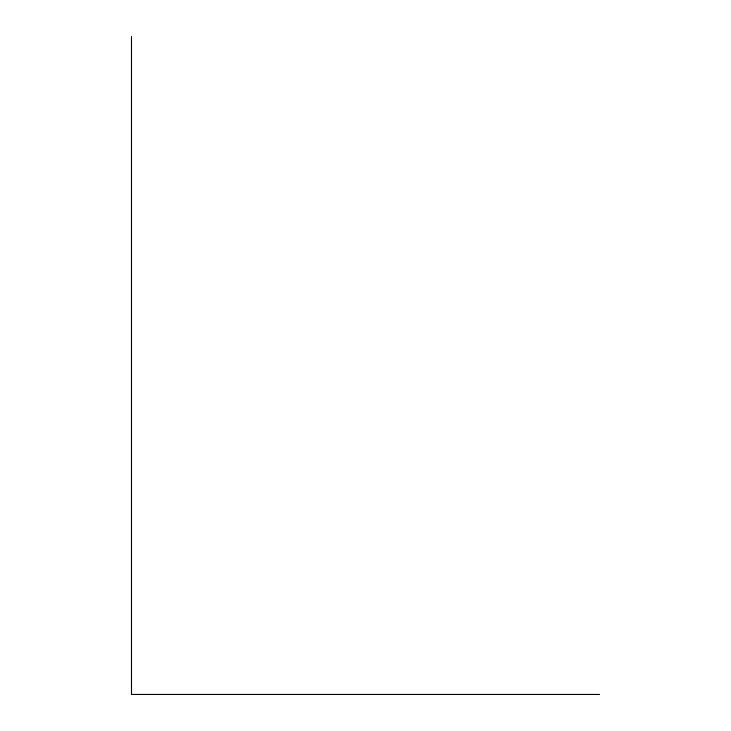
<?xml version="1.0" encoding="UTF-8"?>
<svg xmlns="http://www.w3.org/2000/svg" width="731" height="731" viewBox="0 0 731 731"><rect width="100%" height="100%" fill="white"/><g stroke="black" fill="none" stroke-linecap="round" stroke-linejoin="round"><path stroke-width="1.1" d="M599.511 694.45L131.489 694.45L131.489 36.55"/></g></svg>
